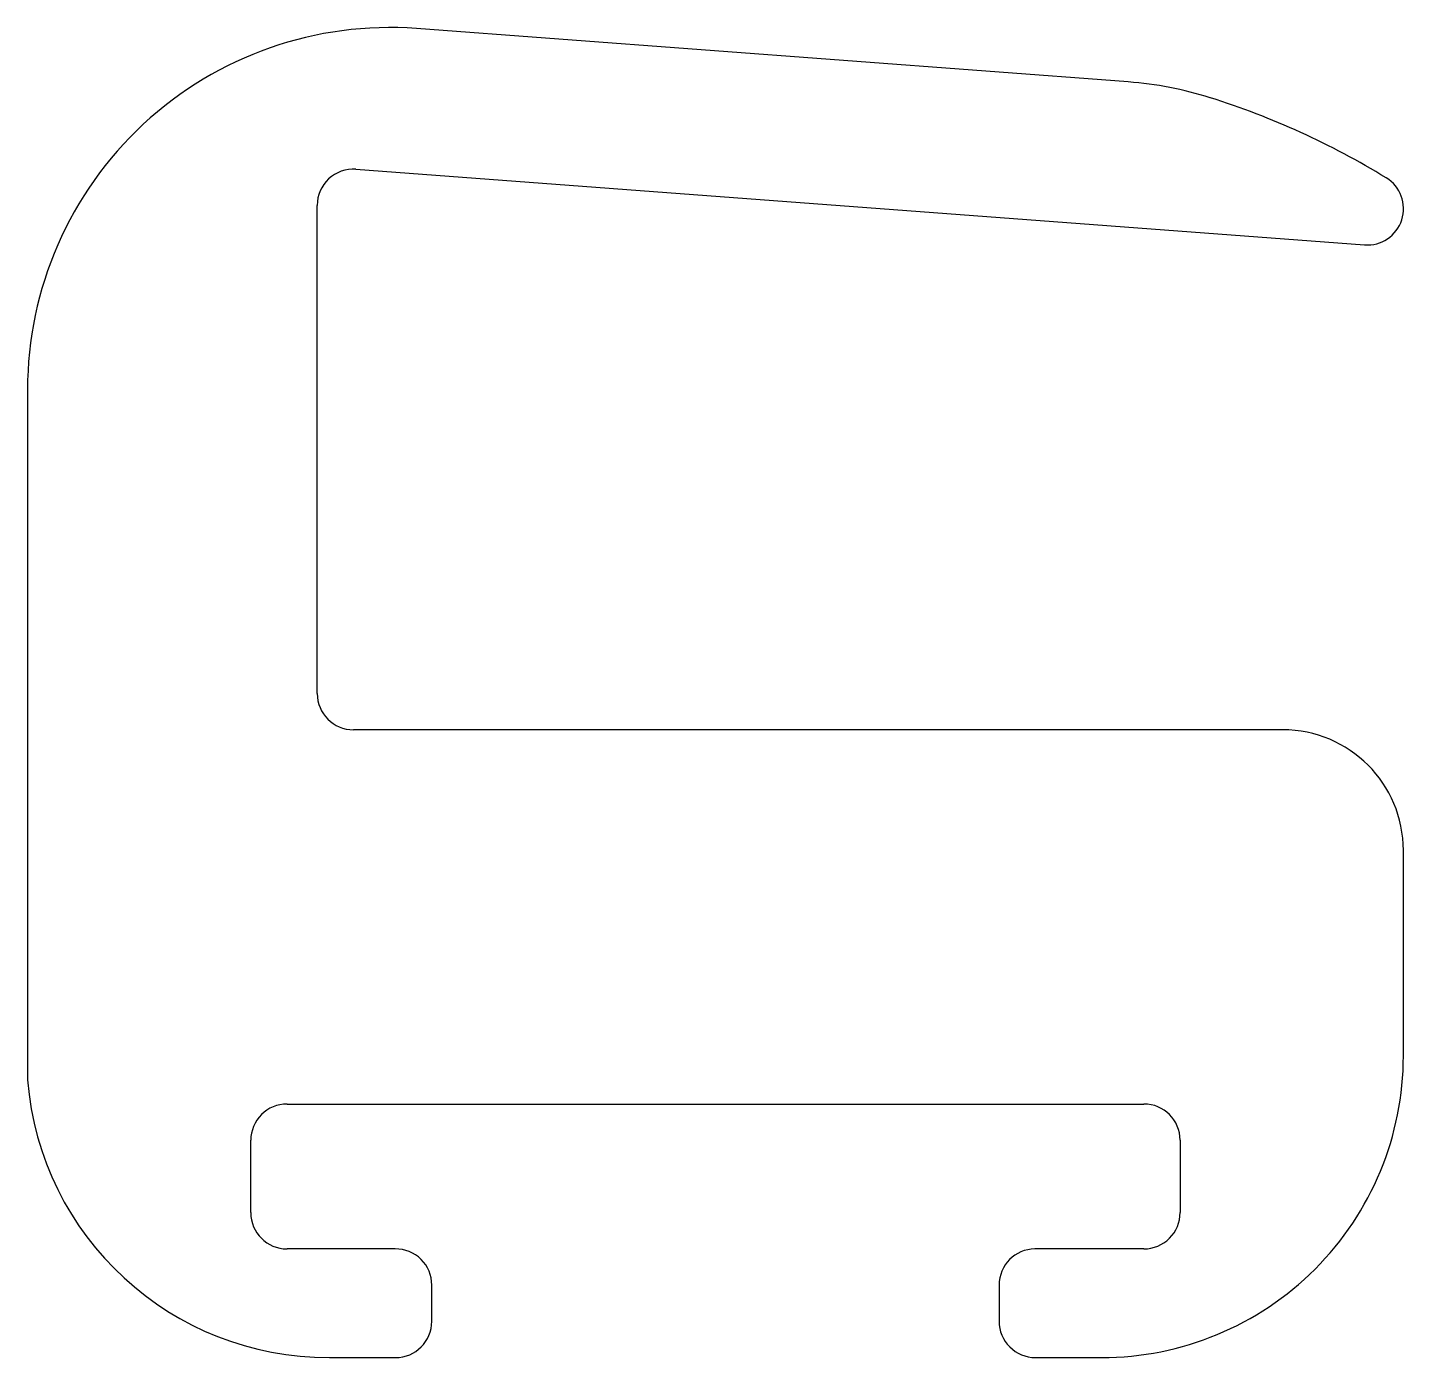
# Model space of a CAD drawing. Extents: x 2097.7 to 2109.1, y 1311.1 to 1322.1.
import ezdxf

# ---------------------------------------------------------------- set-up
doc = ezdxf.new("R2010")
doc.units = 0
doc.layers.get('0').update_dxf_attribs({"linetype": 'CONTINUOUS'})

msp = doc.modelspace()

# ---------------------------------------------------------------- linework, layer by layer
for p, q in [((2106.835, 1321.674), (2100.939, 1322.116)), ((2100.435, 1320.95), (2108.793, 1320.324)), ((2100.115, 1316.607), (2100.115, 1320.651)), ((2097.715, 1319.124), (2097.715, 1313.407)), ((2108.115, 1316.307), (2100.415, 1316.307)), ((2109.115, 1313.607), (2109.115, 1315.307)), ((2099.865, 1313.207), (2106.965, 1313.207)), ((2099.565, 1312.307), (2099.565, 1312.907)), ((2107.265, 1312.907), (2107.265, 1312.307)), ((2100.762, 1312.007), (2099.865, 1312.007)), ((2106.965, 1312.007), (2106.062, 1312.007)), ((2101.065, 1311.407), (2101.065, 1311.707)), ((2105.765, 1311.707), (2105.765, 1311.407)), ((2100.216, 1311.107), (2100.765, 1311.107)), ((2106.065, 1311.107), (2106.615, 1311.107))]:
    msp.add_line(p, q)
for centre, radius, start, end in [((2100.715, 1319.124), 3, 85.7133, 180), ((2106.611, 1318.682), 3, 72.4561, 85.7133), ((2105.515, 1315.222), 6.63, 58.5683, 72.4375), ((2100.415, 1320.651), 0.3, 86.2196, 180), ((2108.816, 1320.623), 0.3, 265.7125, 58.5692), ((2100.415, 1316.607), 0.3, 180, 270), ((2108.115, 1315.307), 1, 0, 90), ((2106.615, 1313.607), 2.5, 269.9997, 0), ((2100.207, 1313.607), 2.5, 184.588, 270.2002), ((2099.865, 1312.907), 0.3, 90, 180.0003), ((2106.965, 1312.907), 0.3, 0, 90), ((2099.865, 1312.307), 0.3, 180, 270), ((2106.965, 1312.307), 0.3, 270, 0.0003), ((2100.765, 1311.707), 0.3, 359.9994, 90.5171), ((2106.065, 1311.707), 0.3, 90.5173, 180), ((2100.765, 1311.407), 0.3, 270, 0), ((2106.065, 1311.407), 0.3, 179.9994, 270)]:
    msp.add_arc(centre, radius, start, end)

doc.saveas('drawing.dxf')
